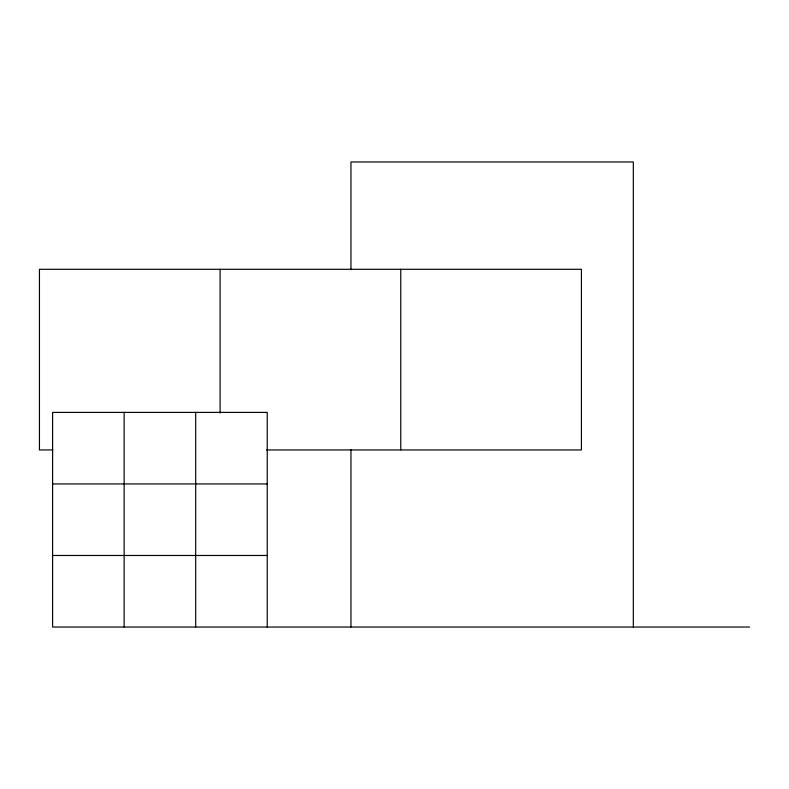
<?xml version="1.0" encoding="UTF-8"?>
<svg xmlns="http://www.w3.org/2000/svg" width="789" height="789" viewBox="0 0 789 789"><rect width="100%" height="100%" fill="white"/><g stroke="black" fill="none" stroke-linecap="round" stroke-linejoin="round"><path stroke-width="1.18" d="M52.873 449.947L39.45 449.947L39.45 269.296L581.414 269.296L581.414 449.947L266.485 449.947M52.597 483.933L267.244 483.933M52.597 555.476L267.244 555.476M749.55 627.028L52.597 627.028L52.597 412.391L267.244 412.391L267.244 627.028M633.33 627.028L633.33 161.972L350.957 161.972L350.957 269.67M400.763 269.296L400.763 449.947M350.957 449.572L350.957 627.028M220.101 269.296L220.101 413.081M195.692 412.391L195.692 627.028M124.149 412.391L124.149 627.028"/></g></svg>
